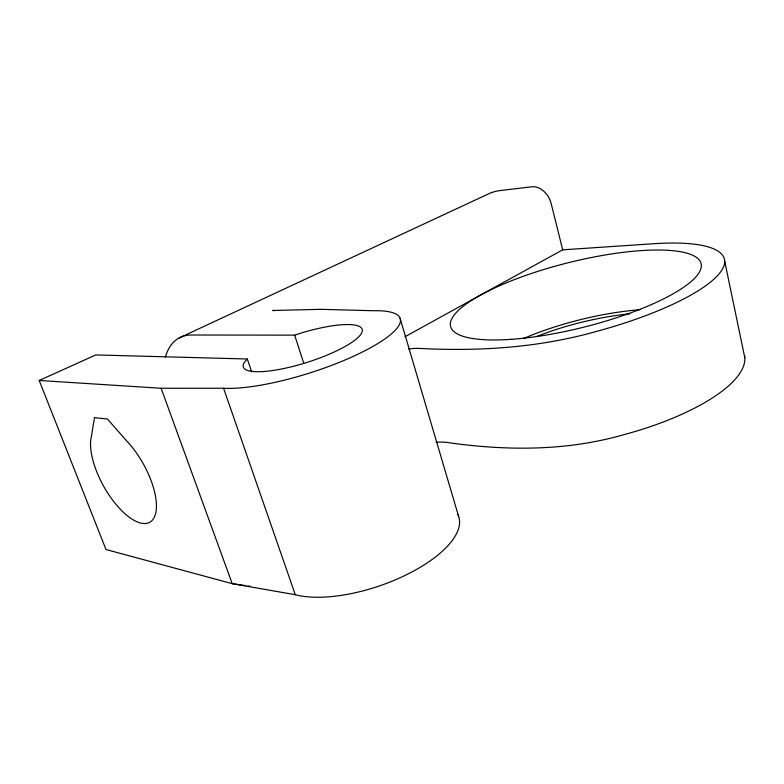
<?xml version="1.0" encoding="UTF-8"?>
<svg xmlns="http://www.w3.org/2000/svg" width="784" height="784" viewBox="0 0 784 784"><rect width="100%" height="100%" fill="white"/><g stroke="black" fill="none" stroke-linecap="round" stroke-linejoin="round"><path stroke-width="1.18" d="M251.625 371.724L247.323 359.003L244.667 361.943A62.367 14.886 -17.6 0 0 293.726 366.216A62.367 14.886 -17.6 0 0 362.179 331.622A62.367 14.886 -17.6 0 0 302.918 332.514L294.647 335.15L191.453 335.003A94.002 46.717 61.1 0 0 165.346 357.318M404.956 336.757L562.687 249.822L654.179 243.697A152.135 39.122 -14.1 0 1 721.603 270.46A152.135 39.122 -14.1 0 1 597.31 331.191C539.265 347.753 478.759 351.575 418.705 348.38A52.548 14.524 -16.9 0 0 408.523 348.919M179.115 337.973L486.737 194.706A74.01 53.371 62.1 0 1 500.319 190.561L531.728 186.788A19.267 14.367 64.9 0 1 551.221 203.742L562.687 249.822M457.846 514.618A97.138 39.906 -18.9 0 1 406.445 574.75A97.138 39.906 -18.9 0 1 295.294 594.723L232.211 583.668L105.987 549.515L39.2 380.475L95.775 354.936L247.323 359.003M39.2 380.475L161.122 388.266L223.577 388.247A102.43 24.5 -17.6 0 0 365.266 350.556A102.43 24.5 -17.6 0 0 373.635 310.738L320.774 309.327L272.754 310.493A23.824 13.259 62.9 0 1 274.684 310.64M245.51 585.609L232.211 583.668L161.122 388.266M247.92 585.962L250.341 586.314M223.577 388.247L295.294 594.723M294.647 335.15L303.663 362.972M400.114 318.333L458.718 516.744M724.72 261.288L744.8 357.72M744.516 355.505A148.48 49.823 -13.4 0 1 622.761 434.983C565.225 451.349 504.994 450.839 446.214 442.343A51.215 18.444 -17.2 0 0 436.09 442.215M524.065 338.306A127.067 39.288 -13.7 0 1 640.058 309.68M536.481 336.571A115.807 35.78 -13.7 0 1 629.905 313.816M94.472 417.647L91.493 435.982A54.037 22.765 60.9 0 0 117.208 505.807A54.037 22.765 60.9 0 0 156.124 510.884A54.037 22.765 60.9 0 0 126.312 440.53L107.467 419.038L94.472 417.647M511.658 339.296A129.144 33.144 -14.1 0 0 701.337 266.021A129.144 33.144 -14.1 0 0 514.569 279.545A129.144 33.144 -14.1 0 0 511.658 339.296"/></g></svg>
